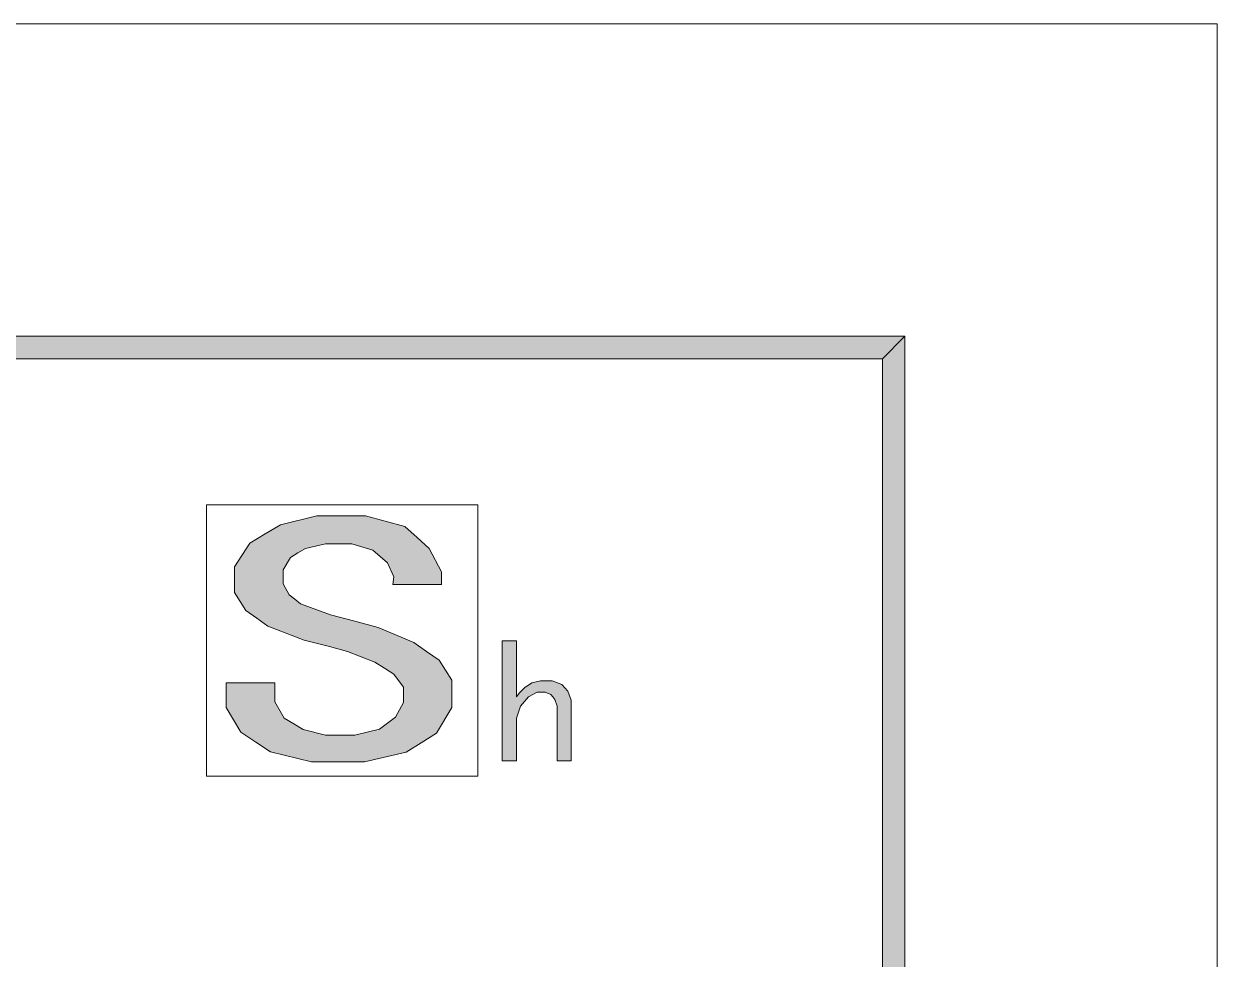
# Model space of a CAD drawing. Header units: millimetres. Extents: x -30643 to 86172, y -19411 to 63186.
# Drawn here: x 78917 to 86172, y 57500 to 63186 of the extents above; entities that cross this region are included whole.
import ezdxf

# ---------------------------------------------------------------- set-up
doc = ezdxf.new("R2010")
doc.units = ezdxf.units.MM

msp = doc.modelspace()

# ---------------------------------------------------------------- hatches: boundary and pattern name
h = msp.add_hatch(color=0)
h.dxf.hatch_style = 2
h.paths.add_polyline_path([(84273.8, 61288), (84136.6, 61150), (-25657.7, 61150), (-25795.6, 61288)])
h = msp.add_hatch(color=0)
h.dxf.hatch_style = 2
h.paths.add_polyline_path([(84273.8, -17512.8), (84136.6, -17374.9), (84136.6, 61150), (84273.8, 61288)])
h = msp.add_hatch(color=0)
h.dxf.hatch_style = 2
h.paths.add_polyline_path([(81518.9, 59127.7), (81518.9, 59029.1), (81426, 58873.6), (81333.2, 58815.9), (81240.3, 58758.2), (80987, 58700.5), (80826.5, 58700.5), (80666.1, 58700.5), (80416.3, 58760.3), (80326.9, 58820.1), (80236.8, 58880), (80147.5, 59029.1), (80147.5, 59119.2), (80147.5, 59179), (80442.3, 59179), (80442.3, 59127.7), (80442.3, 59063.6), (80500, 58965.1), (80557.7, 58931.3), (80615.4, 58896.8), (80749.8, 58862.4), (80826.5, 58862.4), (80929.3, 58862.4), (81079.8, 58899), (81127.7, 58935.6), (81176.2, 58971.4), (81224.1, 59059.4), (81224.1, 59110.8), (81224.1, 59153), (81166.4, 59232.5), (81108.7, 59268.4), (81051, 59305), (80884.2, 59371.1), (80775.1, 59401.4), (80621.7, 59439.4), (80400.1, 59525.2), (80333.2, 59572.4), (80265.7, 59618.8), (80198.1, 59730), (80198.1, 59794.7), (80198.1, 59884.1), (80291, 60029.8), (80384.6, 60085.4), (80477.5, 60141), (80698.4, 60195.8), (80826.5, 60195.8), (80993.3, 60195.8), (81233.9, 60129.7), (81307.8, 60063.5), (81381, 59997.4), (81454.9, 59854.6), (81454.9, 59777.2), (81160.1, 59777.2), (81166.4, 59824.3), (81127.7, 59910.1), (81083.4, 59948.1), (81038.3, 59986.8), (80910.3, 60025.6), (80826.5, 60025.6), (80749.8, 60025.6), (80628.1, 59997.4), (80583, 59970), (80538, 59941.8), (80493, 59867.2), (80493, 59820.1), (80493, 59781.4), (80528.9, 59715.2), (80564, 59687.8), (80599.2, 59659.6), (80781.5, 59593.5), (80929.3, 59554.8), (81070, 59516.8), (81288.1, 59424.6), (81365.5, 59371.1), (81442.2, 59317.6), (81518.9, 59195.9)])
h = msp.add_hatch(color=0)
h.dxf.hatch_style = 2
h.paths.add_polyline_path([(82244.4, 58704.7), (82158.6, 58704.7), (82158.6, 59013), (82158.6, 59038.3), (82145.9, 59079.1), (82133.2, 59093.9), (82120.6, 59108.7), (82086.1, 59124.1), (82065, 59124.1), (82036.8, 59124.1), (81984.8, 59095.3), (81960.1, 59066.4), (81935.5, 59037.6), (81910.9, 58965.8), (81910.9, 58922.9), (81910.9, 58704.7), (81825, 58704.7), (81825, 59435.9), (81910.9, 59435.9), (81910.9, 59093.9), (81927.8, 59117.1), (81965.1, 59153.7), (81985.5, 59166.4), (82005.9, 59179), (82058, 59192.4), (82090.3, 59192.4), (82129, 59192.4), (82186.7, 59170.6), (82205.7, 59149.5), (82224.7, 59128.4), (82244.4, 59074.9), (82244.4, 59042.5)])

# ---------------------------------------------------------------- linework, layer by layer
at = {"color": 0, "lineweight": 0}
for points in [[(-30643.3, -19410.7), (86171.7, -19410.7), (86171.7, 63185.8), (-30643.3, 63185.8)], [(84273.8, 61288), (84136.6, 61150), (-25657.7, 61150), (-25795.6, 61288)], [(84273.8, -17512.8), (84136.6, -17374.9), (84136.6, 61150), (84273.8, 61288)], [(80027.1, 60261.3), (81675.9, 60261.3), (81675.9, 58612.6), (80027.1, 58612.6)], [(81518.9, 59127.7), (81518.9, 59029.1), (81426, 58873.6), (81333.2, 58815.9), (81240.3, 58758.2), (80987, 58700.5), (80826.5, 58700.5), (80666.1, 58700.5), (80416.3, 58760.3), (80326.9, 58820.1), (80236.8, 58880), (80147.5, 59029.1), (80147.5, 59119.2), (80147.5, 59179), (80442.3, 59179), (80442.3, 59127.7), (80442.3, 59063.6), (80500, 58965.1), (80557.7, 58931.3), (80615.4, 58896.8), (80749.8, 58862.4), (80826.5, 58862.4), (80929.3, 58862.4), (81079.8, 58899), (81127.7, 58935.6), (81176.2, 58971.4), (81224.1, 59059.4), (81224.1, 59110.8), (81224.1, 59153), (81166.4, 59232.5), (81108.7, 59268.4), (81051, 59305), (80884.2, 59371.1), (80775.1, 59401.4), (80621.7, 59439.4), (80400.1, 59525.2), (80333.2, 59572.4), (80265.7, 59618.8), (80198.1, 59730), (80198.1, 59794.7), (80198.1, 59884.1), (80291, 60029.8), (80384.6, 60085.4), (80477.5, 60141), (80698.4, 60195.8), (80826.5, 60195.8), (80993.3, 60195.8), (81233.9, 60129.7), (81307.8, 60063.5), (81381, 59997.4), (81454.9, 59854.6), (81454.9, 59777.2), (81160.1, 59777.2), (81166.4, 59824.3), (81127.7, 59910.1), (81083.4, 59948.1), (81038.3, 59986.8), (80910.3, 60025.6), (80826.5, 60025.6), (80749.8, 60025.6), (80628.1, 59997.4), (80583, 59970), (80538, 59941.8), (80493, 59867.2), (80493, 59820.1), (80493, 59781.4), (80528.9, 59715.2), (80564, 59687.8), (80599.2, 59659.6), (80781.5, 59593.5), (80929.3, 59554.8), (81070, 59516.8), (81288.1, 59424.6), (81365.5, 59371.1), (81442.2, 59317.6), (81518.9, 59195.9)], [(82244.4, 58704.7), (82158.6, 58704.7), (82158.6, 59013), (82158.6, 59038.3), (82145.9, 59079.1), (82133.2, 59093.9), (82120.6, 59108.7), (82086.1, 59124.1), (82065, 59124.1), (82036.8, 59124.1), (81984.8, 59095.3), (81960.1, 59066.4), (81935.5, 59037.6), (81910.9, 58965.8), (81910.9, 58922.9), (81910.9, 58704.7), (81825, 58704.7), (81825, 59435.9), (81910.9, 59435.9), (81910.9, 59093.9), (81927.8, 59117.1), (81965.1, 59153.7), (81985.5, 59166.4), (82005.9, 59179), (82058, 59192.4), (82090.3, 59192.4), (82129, 59192.4), (82186.7, 59170.6), (82205.7, 59149.5), (82224.7, 59128.4), (82244.4, 59074.9), (82244.4, 59042.5)]]:
    msp.add_lwpolyline(points, close=True, dxfattribs=at)

doc.saveas('drawing.dxf')
